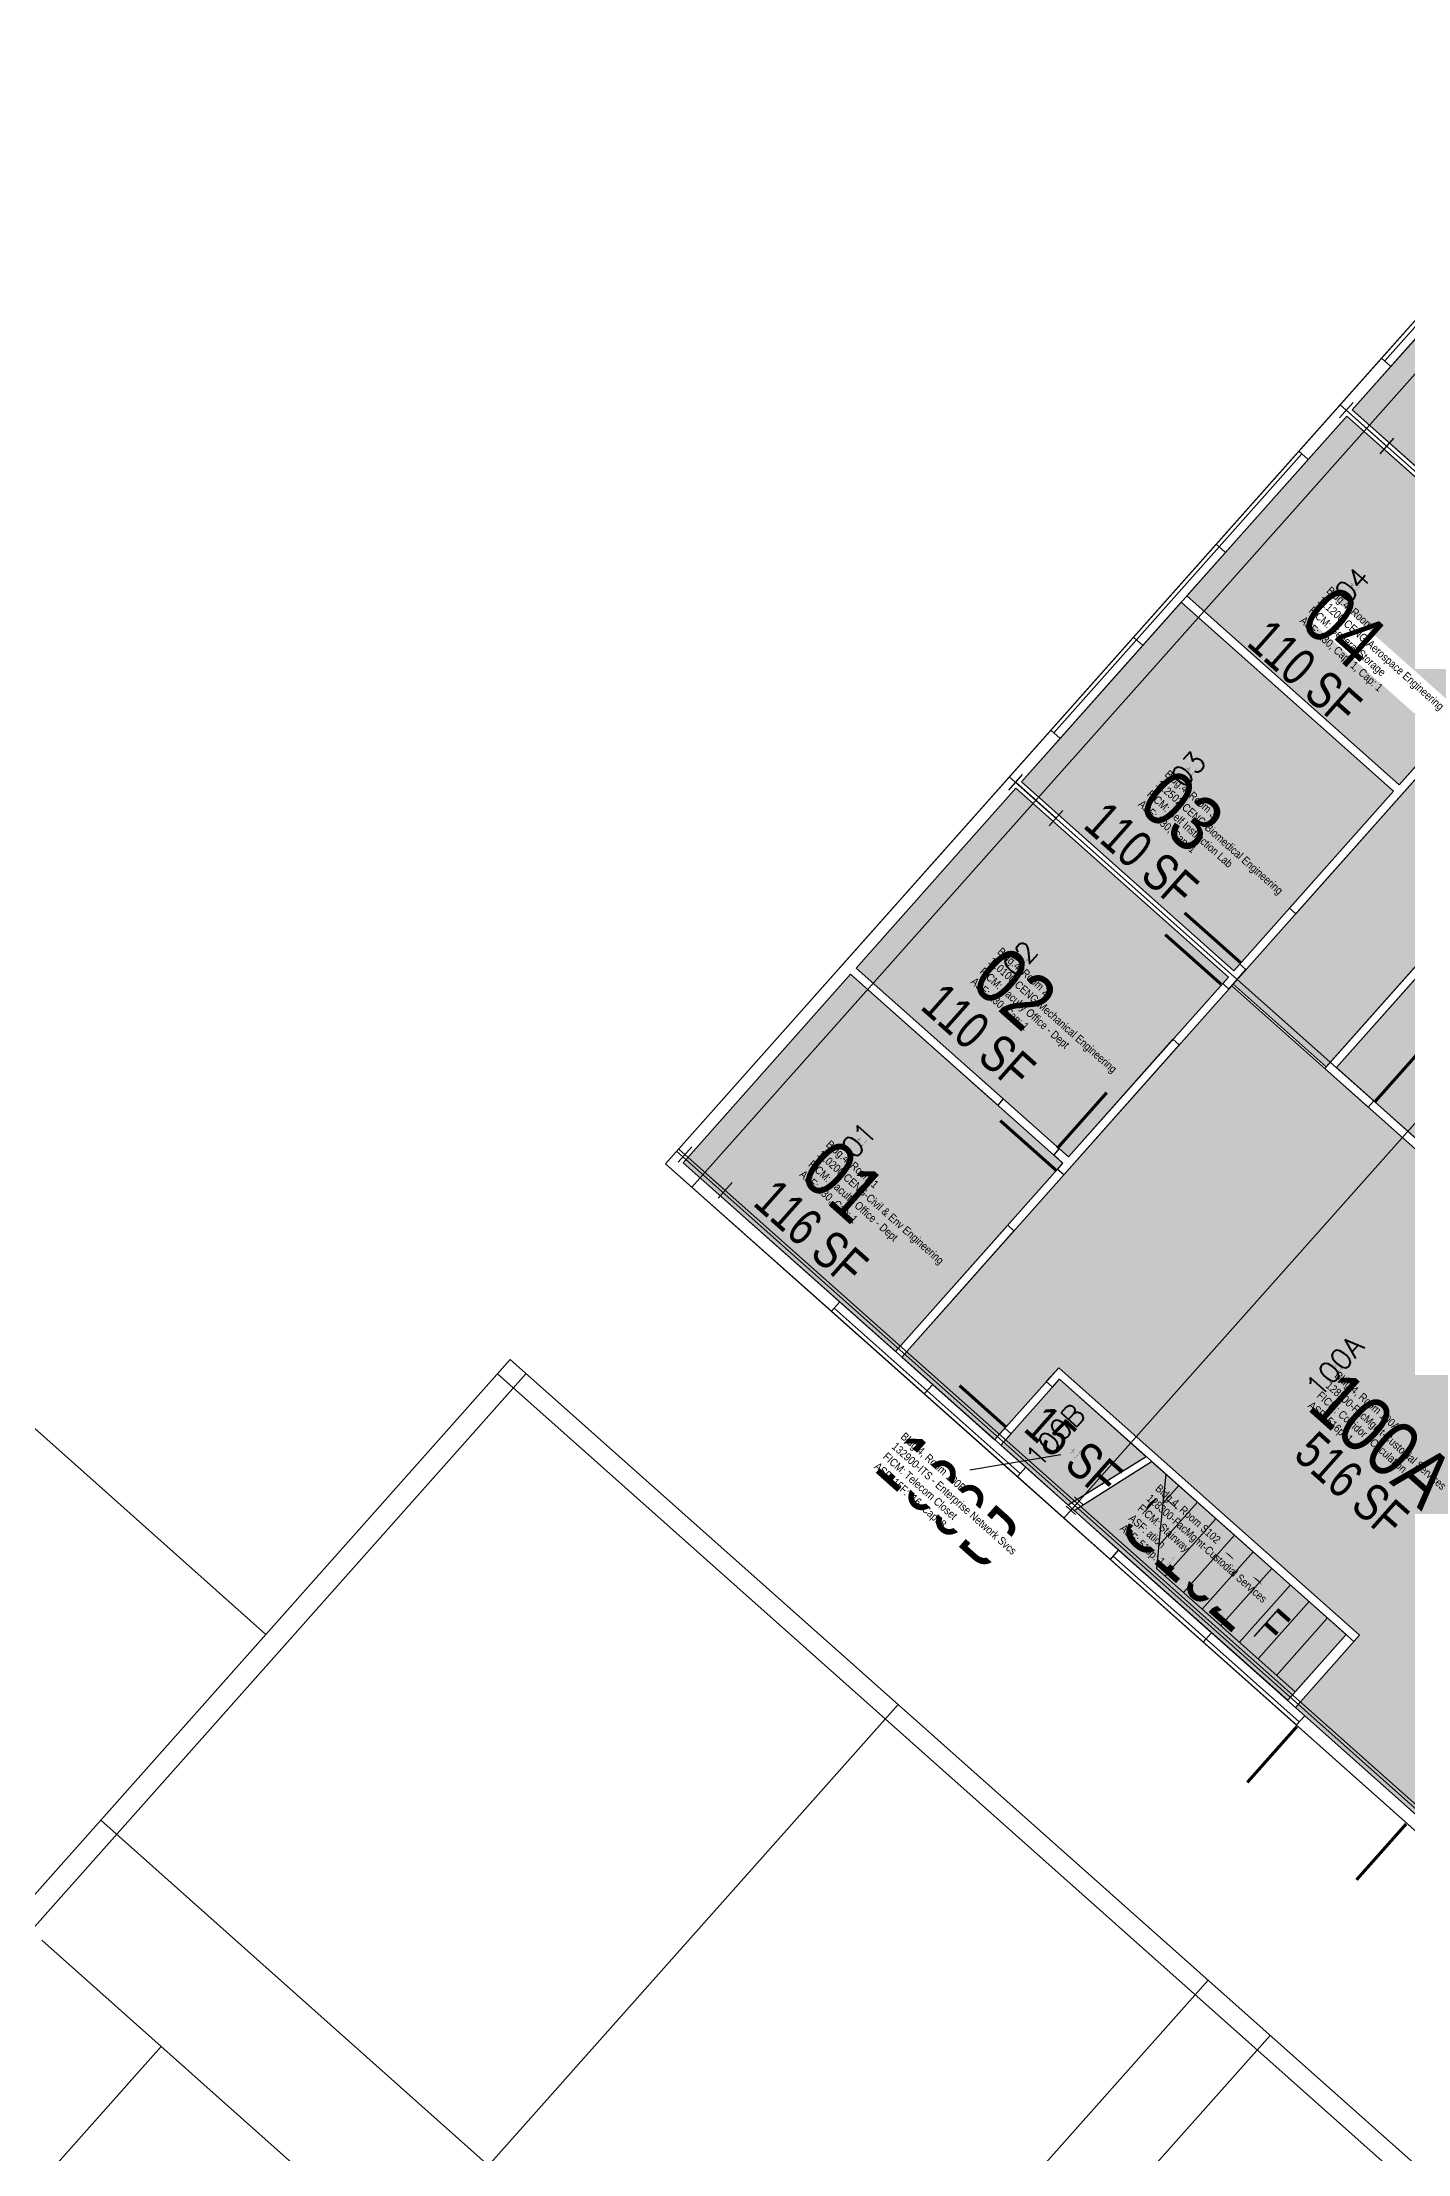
# Model space of a CAD drawing. Header units: inches. Extents: x 69197831 to 69201392, y 27694511 to 27697963.
# Drawn here: x 69199027 to 69199685, y 27696434 to 27697452 of the extents above; entities that cross this region are included whole.
import ezdxf
from ezdxf.enums import TextEntityAlignment as Align

# ---------------------------------------------------------------- set-up
doc = ezdxf.new("R2010")
doc.units = ezdxf.units.IN
doc.header["$LTSCALE"] = 10
doc.header["$MEASUREMENT"] = 0
doc.layers.get('0').update_dxf_attribs({"linetype": 'CONTINUOUS'})
for name, color, linetype in [('A-COLS', 5, 'CONTINUOUS'), ('A-DOOR', 2, 'CONTINUOUS'), ('A-FLOR', 3, 'CONTINUOUS'), ('A-GLAZ', 1, 'CONTINUOUS'), ('A-GRID', 1, 'CONTINUOUS'), ('A-IDEN-CNUM', 7, 'CONTINUOUS'), ('A-IDEN-FNUM', 1, 'CONTINUOUS'), ('A-IDEN-RNUM', 7, 'CONTINUOUS'), ('A-IDEN-SNUM', 4, 'CONTINUOUS'), ('A-IDEN-VNUM', 4, 'CONTINUOUS'), ('A-WALL', 5, 'CONTINUOUS'), ('AREA-ASSIGN', 7, 'CONTINUOUS'), ('AREA-GROSS', 1, 'CONTINUOUS'), ('AREA-TEXT', 3, 'CONTINUOUS'), ('Rooms-Category-Color', 7, 'CONTINUOUS'), ('Rooms-College-Color', 7, 'CONTINUOUS'), ('Rooms-Department-Color', 7, 'CONTINUOUS'), ('Rooms-Division-Color', 7, 'CONTINUOUS'), ('Rooms-Information', 7, 'CONTINUOUS')]:
    doc.layers.add(name, color=color, linetype=linetype)
doc.styles.add('CP_AREA', font='arial.ttf', dxfattribs={"height": 15})
doc.styles.add('CP_ROOMSNUMBER', font='arial.ttf', dxfattribs={"height": 1})
doc.styles.add('CP_ROOMVNUMBER', font='arial.ttf', dxfattribs={"width": 0.85, "height": 0.075})
doc.styles.add('ROOMFNUMBER', font='SIMPLEX', dxfattribs={"height": 0.833333})

# ---------------------------------------------------------------- blocks, each defined once
blk = doc.blocks.new('COLUMN')
for p, q in [((-0.5, -0.5), (-0.5, 0.5)), ((0.5, 0.5), (0.5, -0.5)), ((-0.5, 0), (0.5, 0))]:
    blk.add_line(p, q)

msp = doc.modelspace()

# ---------------------------------------------------------------- hatches: boundary and pattern name
at = {"layer": 'Rooms-Category-Color', "true_color": 0xfa9ba3}
for points in [[(69199760.7, 27697183.7), (69199658.3, 27697274.7), (69199735.4, 27697361.4), (69199837.8, 27697270.4)], [(69199518.8, 27696911.7), (69199438.1, 27696820.9), (69199335.7, 27696911.9), (69199416.5, 27697002.7)]]:
    msp.add_hatch(color=241, dxfattribs=at).paths.add_polyline_path(points)
at = {"layer": 'Rooms-Category-Color', "true_color": 0xe3c5e1}
msp.add_hatch(color=254, dxfattribs=at).paths.add_polyline_path([(69199681, 27697094), (69199578.6, 27697185.1), (69199655.7, 27697271.7), (69199758.1, 27697180.7)])
at = {"layer": 'Rooms-College-Color', "true_color": 0xadadad}
msp.add_hatch(color=253, dxfattribs=at).paths.add_polyline_path([(69199681, 27697094), (69199578.6, 27697185.1), (69199655.7, 27697271.7), (69199758.1, 27697180.7)])
at = {"layer": 'Rooms-Department-Color', "true_color": 0x99d7b2}
for points in [[(69199760.7, 27697183.7), (69199658.3, 27697274.7), (69199735.4, 27697361.4), (69199837.8, 27697270.4)], [(69199681, 27697094), (69199578.6, 27697185.1), (69199655.7, 27697271.7), (69199758.1, 27697180.7)], [(69199518.8, 27696911.7), (69199438.1, 27696820.9), (69199335.7, 27696911.9), (69199416.5, 27697002.7)]]:
    msp.add_hatch(color=253, dxfattribs=at).paths.add_polyline_path(points)
at = {"layer": 'Rooms-Division-Color', "true_color": 0x99d7b2}
for points in [[(69199760.7, 27697183.7), (69199658.3, 27697274.7), (69199735.4, 27697361.4), (69199837.8, 27697270.4)], [(69199681, 27697094), (69199578.6, 27697185.1), (69199655.7, 27697271.7), (69199758.1, 27697180.7)], [(69199518.8, 27696911.7), (69199438.1, 27696820.9), (69199335.7, 27696911.9), (69199416.5, 27697002.7)]]:
    msp.add_hatch(color=253, dxfattribs=at).paths.add_polyline_path(points)

# ---------------------------------------------------------------- linework, layer by layer
at = {"layer": 'A-DOOR', "elevation": 0}
for points in [[(69199595.1, 27696997.9, 1.5, 1.5, 0), (69199568.2, 27697021.8, 0, 0, 0), (69199567.7, 27697021.3, 0, 0, 0.414214), (69199572.8, 27696970.6, 0, 0, 0.414214)], [(69199669.2, 27696941.2, 1.5, 1.5, 0), (69199693.1, 27696968.1, 0, 0, 0), (69199693.7, 27696967.6, 0, 0, -0.414214), (69199694.6, 27696916.7, 0, 0, -0.414214)], [(69199515.5, 27696908.3, 1.5, 1.5, 0), (69199488.6, 27696932.2, 0, 0, 0), (69199488.1, 27696931.7, 0, 0, 0.414214), (69199493.2, 27696881, 0, 0, 0.414214)], [(69199631.6, 27696640.1, 1.5, 1.5, 0), (69199607.7, 27696613.2, 0, 0, 0), (69199608.2, 27696612.7, 0, 0, 0.414214), (69199658.9, 27696617.8, 0, 0, 0.414214)], [(69199684.3, 27696593.2, 1.5, 1.5, 0), (69199660.4, 27696566.3, 0, 0, 0), (69199659.8, 27696566.8, 0, 0, -0.414214), (69199658.9, 27696617.8, 0, 0, -0.414214)]]:
    msp.add_lwpolyline(points, format="xyseb", dxfattribs=at)
at = {"layer": 'A-FLOR'}
msp.add_line((69199630.8, 27696656.9, 0), (69199655.4, 27696684.5, 0), dxfattribs=at)
at = {"layer": 'A-GLAZ'}
for p, q in [((69199672.5, 27697299.6, 0), (69199792.1, 27697434.1, 0)), ((69199674, 27697298.3, 0), (69199793.6, 27697432.8, 0)), ((69199677, 27697295.6, 0), (69199796.6, 27697430.2, 0)), ((69199592.7, 27697210, 0), (69199597.2, 27697206, 0)), ((69199552.9, 27697165.1, 0), (69199557.3, 27697161.1, 0)), ((69199452, 27696800.5, 0), (69199456, 27696804.9, 0)), ((69199631.4, 27696641, 0), (69199635.4, 27696645.4, 0))]:
    msp.add_line(p, q, dxfattribs=at)
at = {"layer": 'A-GRID'}
for p, q in [((69199134.6, 27696684.6, 0), (69198484.7, 27697262.6, 0)), ((69198481.2, 27695949.9, 0), (69199252.4, 27696817.1, 0)), ((69198488.9, 27695943.1, 0), (69199260, 27696810.3, 0)), ((69198668.2, 27695783.6, 0), (69199439.4, 27696650.8, 0)), ((69200146.2, 27695624.4, 0), (69199054.9, 27696595, 0)), ((69199745.4, 27695897.9, 0), (69199026.5, 27696537.2, 0)), ((69198817.7, 27695650.7, 0), (69199588.8, 27696517.9, 0)), ((69198824.9, 27696194.6, 0), (69199084.1, 27696486, 0)), ((69198847.5, 27695624.1, 0), (69199618.7, 27696491.3, 0))]:
    msp.add_line(p, q, dxfattribs=at)
at = {"layer": 'A-IDEN-VNUM'}
msp.add_line((69199474, 27696763.9, 0), (69199517.9, 27696771.2, 0), dxfattribs=at)
at = {"layer": 'A-WALL'}
for p, q in [((69199632.6, 27697254.8), (69199672.5, 27697299.6)), ((69199672.5, 27697299.6), (69199677, 27697295.6)), ((69199677, 27697295.6), (69199658.3, 27697274.7)), ((69199637.1, 27697250.8), (69199655.7, 27697271.7)), ((69199632.6, 27697254.8), (69199637.1, 27697250.8)), ((69199517.5, 27697116.3), (69199498.9, 27697095.4)), ((69199513, 27697120.3), (69199517.5, 27697116.3)), ((69199598.8, 27696995.6), (69199607.1, 27697005)), ((69199604.2, 27697007.6), (69199601.2, 27697004.3)), ((69199607.1, 27697005, 0), (69199604.2, 27697007.6, 0)), ((69199595.9, 27696998.3), (69199598.6, 27697001.3)), ((69199598.8, 27696995.6, 0), (69199595.9, 27696998.3, 0)), ((69199574.9, 27696968.7, 0), (69199571.9, 27696971.4, 0)), ((69199666, 27696938.7), (69199645.1, 27696957.3)), ((69199668.7, 27696941.7), (69199650.7, 27696957.7)), ((69199666, 27696938.7, 0), (69199668.7, 27696941.7, 0)), ((69199517, 27696918.7), (69199514.4, 27696915.7)), ((69199518.8, 27696911.7), (69199514.4, 27696915.7)), ((69199516.2, 27696908.7), (69199518.8, 27696911.7)), ((69199521.5, 27696914.7), (69199517, 27696918.7)), ((69199519.2, 27696906, 0), (69199516.2, 27696908.7, 0)), ((69199495.2, 27696879.1, 0), (69199492.3, 27696881.8, 0)), ((69199407.2, 27696840.3), (69199411.2, 27696844.8)), ((69199510.8, 27696806.4), (69199516.8, 27696813.1)), ((69199513.8, 27696803.7, 0), (69199510.8, 27696806.4, 0)), ((69199513.8, 27696803.7), (69199517.2, 27696807.5)), ((69199659.1, 27696681.2), (69199661.8, 27696684.2)), ((69199635.4, 27696645.4, 0), (69199631.4, 27696641, 0))]:
    msp.add_line(p, q, dxfattribs=at)
at = {"layer": 'AREA-ASSIGN'}
for points in [[(69199650.7, 27696957.7), (69199709, 27696905.8), (69199865.9, 27696766.3), (69199961, 27696873.1), (69200440.7, 27696446.5), (69200524.4, 27696540.5), (69199931.1, 27697068.2), (69199931.1, 27697068.2), (69200010.2, 27697157.2), (69199944.4, 27697215.7), (69199916.5, 27697184.3), (69199880.6, 27697216.2)], [(69199517.2, 27696807.5), (69199559, 27696770.2), (69199521.3, 27696746.9), (69199488.9, 27696775.7)]]:
    msp.add_lwpolyline(points, close=True, dxfattribs=at)

# ---------------------------------------------------------------- block references
at = {"layer": 'A-COLS'}
for p, xscale, yscale, zscale, rotation in [((69199665.2, 27697265.9, 0), 25.99999999813736, 9.999999995133361, 25.99999999813736, 318.3538051004411), ((69199505.8, 27697086.6, 0), 25.99999999813736, 9.999999995133361, 25.99999999813736, 318.3538051004411), ((69199346.3, 27696907.2, 0), 25.99999999813736, 9.999999995133361, 25.99999999813736, 318.3538051004411), ((69199524.6, 27696746.6, 0), 6, 6, 6, 48.35380507581309)]:
    msp.add_blockref('COLUMN', p, dxfattribs=dict(at, xscale=xscale, yscale=yscale, zscale=zscale, rotation=rotation))

# ---------------------------------------------------------------- texts
at = {"layer": 'A-IDEN-CNUM', "style": 'CP_ROOMSNUMBER'}
msp.add_text('CAD #004-A_0100-0B', height=0.36, rotation=48.3538, dxfattribs=at).set_placement((69199525.8, 27696770.9, 0), align=Align.MIDDLE)
at = {"layer": 'A-IDEN-RNUM', "style": 'CP_ROOMSNUMBER'}
for s, p in [('0004-00', (69199658.3, 27697190.4, 0)), ('0003-00', (69199579.3, 27697101.5, 0)), ('0002-00', (69199498.2, 27697010.3, 0)), ('0001-00', (69199420.4, 27696922.9, 0)), ('0100-A0', (69199649.9, 27696813.8, 0)), ('0100-B0', (69199523.6, 27696772.9, 0)), ('S102-00', (69199568.7, 27696721.8, 0))]:
    msp.add_text(s, height=0.36, rotation=318.35, dxfattribs=at).set_placement(p, align=Align.MIDDLE)
at = {"layer": 'A-IDEN-SNUM', "style": 'CP_ROOMSNUMBER'}
for s, p in [('0040000400', (69199658.3, 27697190.4, 0)), ('0040000300', (69199579.3, 27697101.5, 0)), ('0040000200', (69199498.2, 27697010.3, 0)), ('0040000100', (69199420.4, 27696922.9, 0)), ('00400100A0', (69199649.9, 27696813.8, 0)), ('00400100B0', (69199523.6, 27696772.9, 0)), ('0040S10200', (69199568.7, 27696721.8, 0))]:
    msp.add_text(s, height=0.36, rotation=48.3538, dxfattribs=at).set_placement(p, align=Align.MIDDLE)
at = {"layer": 'A-IDEN-VNUM', "style": 'CP_ROOMVNUMBER', "width": 0.85}
for s, p in [('100B', (69199463.7, 27696749.3, 0)), ('S102', (69199582.2, 27696719.5, 0))]:
    msp.add_text(s, height=27, rotation=318.3538, dxfattribs=at).set_placement(p, align=Align.MIDDLE_CENTER)
at = {"layer": 'AREA-TEXT', "style": 'CP_AREA', "width": 0.75}
for s, p in [('110 SF', (69199635.5, 27697148.1, 0)), ('110 SF', (69199556.7, 27697060.3, 0)), ('110 SF', (69199478.2, 27696972.9, 0)), ('116 SF', (69199397.5, 27696878.3, 0)), ('15 SF', (69199524, 27696773, 0)), ('516 SF', (69199658.1, 27696756.7, 0)), ('39 SF', (69199604.6, 27696701.3, 0))]:
    msp.add_text(s, height=18, rotation=318.3538, dxfattribs=at).set_placement(p, align=Align.MIDDLE_CENTER)

# ---------------------------------------------------------------- next in the draw order: texts
at = {"layer": 'Rooms-Information', "char_height": 3.8571, "width": 86.4, "attachment_point": 7, "rotation": 318.3538, "style": 'CP_ROOMVNUMBER', "bg_fill": 3, "box_fill_scale": 0, "bg_fill_color": 256, "bg_fill_true_color": 3254780160, "bg_fill_transparency": 256}
for s, insert in [('Bldg.4, Room 4^M^J111200-CENG-Aerospace Engineering^M^JFICM: General Storage^M^JASF: 130, Cap: 1, Cap: 1', (69199632, 27697171.8, 0)), ('Bldg.4, Room 3^M^J112502-CENG-Biomedical Engineering^M^JFICM: Self Instruction Lab^M^JASF: 130, Cap: 1', (69199554, 27697083.3, 0)), ('Bldg.4, Room 2^M^J110100-CENG-Mechanical Engineering^M^JFICM: Faculty Office - Dept^M^JASF: 130, Cap: 1', (69199473.3, 27696997.8, 0)), ('Bldg.4, Room 1^M^J110200-CENG-Civil & Env Engineering^M^JFICM: Faculty Office - Dept^M^JASF: 130, Cap: 1', (69199390.7, 27696904.9, 0)), ('Bldg.4, Room 100A^M^J128300-FacMgmt-Custodial Services^M^JFICM: Corridor / Circulation^M^JASF: 516p: 1', (69199635.9, 27696793.5, 0)), ('Bldg.4, Room 100B^M^J132900-ITS - Enterprise Network Svcs^M^JFICM: Telecom Closet^M^JASF: 15F:  16, Cap: 8', (69199426.7, 27696764.1, 0)), ('Bldg.4, Room S102^M^J128300-FacMgmt-Custodial Services^M^JFICM: Stairway^M^JASF: ation^M^JASF: 516p: 1', (69199545.2, 27696734.3, 0))]:
    msp.add_mtext(s, dxfattribs=dict(at, insert=insert))

# ---------------------------------------------------------------- next in the draw order: hatches: boundary and pattern name
at = {"layer": 'Rooms-Category-Color', "true_color": 0xadadad}
for points in [[(69200095.7, 27697522.8), (69200080, 27697536.7), (69199600.9, 27696997.9), (69199645.7, 27696958.1), (69200087.6, 27697455), (69200103.3, 27697441), (69200220.3, 27697572.6), (69200175.5, 27697612.4)], [(69199650.7, 27696957.7), (69199709, 27696905.8), (69199865.9, 27696766.3), (69199961, 27696873.1), (69200440.7, 27696446.5), (69200524.4, 27696540.5), (69199931.1, 27697068.2), (69200010.2, 27697157.2), (69199944.4, 27697215.7), (69199916.5, 27697184.3), (69199880.6, 27697216.2)], [(69199516.8, 27696813.1), (69199661.8, 27696684.2), (69199630.9, 27696649.4), (69199701.1, 27696587), (69199860.3, 27696765.9), (69199645.1, 27696957.3), (69199600.2, 27696997.2), (69199441.1, 27696818.2), (69199485.9, 27696778.4)], [(69199517.2, 27696807.5), (69199559, 27696770.2), (69199521.3, 27696746.9), (69199488.9, 27696775.7)], [(69199561.6, 27696767.9), (69199655.4, 27696684.5), (69199627.2, 27696652.8), (69199524.2, 27696744.3)]]:
    msp.add_hatch(color=253, dxfattribs=at).paths.add_polyline_path(points)
at = {"layer": 'Rooms-Category-Color', "true_color": 0xe3f498}
msp.add_hatch(color=61, dxfattribs=at).paths.add_polyline_path([(69199601.2, 27697004.3), (69199498.9, 27697095.4), (69199575.9, 27697182.1), (69199678.3, 27697091)])
at = {"layer": 'Rooms-Category-Color', "true_color": 0xfa9ba3}
msp.add_hatch(color=241, dxfattribs=at).paths.add_polyline_path([(69199419.1, 27697005.7), (69199496.2, 27697092.4), (69199598.6, 27697001.3), (69199521.5, 27696914.7)])
at = {"layer": 'Rooms-College-Color', "true_color": 0xadadad}
for points in [[(69200095.7, 27697522.8), (69200080, 27697536.7), (69199600.9, 27696997.9), (69199645.7, 27696958.1), (69200087.6, 27697455), (69200103.3, 27697441), (69200220.3, 27697572.6), (69200175.5, 27697612.4)], [(69199760.7, 27697183.7), (69199658.3, 27697274.7), (69199735.4, 27697361.4), (69199837.8, 27697270.4)], [(69199650.7, 27696957.7), (69199709, 27696905.8), (69199865.9, 27696766.3), (69199961, 27696873.1), (69200440.7, 27696446.5), (69200524.4, 27696540.5), (69199931.1, 27697068.2), (69200010.2, 27697157.2), (69199944.4, 27697215.7), (69199916.5, 27697184.3), (69199880.6, 27697216.2)], [(69199601.2, 27697004.3), (69199498.9, 27697095.4), (69199575.9, 27697182.1), (69199678.3, 27697091)], [(69199419.1, 27697005.7), (69199496.2, 27697092.4), (69199598.6, 27697001.3), (69199521.5, 27696914.7)], [(69199518.8, 27696911.7), (69199438.1, 27696820.9), (69199335.7, 27696911.9), (69199416.5, 27697002.7)], [(69199516.8, 27696813.1), (69199661.8, 27696684.2), (69199630.9, 27696649.4), (69199701.1, 27696587), (69199860.3, 27696765.9), (69199645.1, 27696957.3), (69199600.2, 27696997.2), (69199441.1, 27696818.2), (69199485.9, 27696778.4)], [(69199517.2, 27696807.5), (69199559, 27696770.2), (69199521.3, 27696746.9), (69199488.9, 27696775.7)], [(69199561.6, 27696767.9), (69199655.4, 27696684.5), (69199627.2, 27696652.8), (69199524.2, 27696744.3)]]:
    msp.add_hatch(color=253, dxfattribs=at).paths.add_polyline_path(points)
at = {"layer": 'Rooms-Department-Color', "true_color": 0xacacac}
for points in [[(69200095.7, 27697522.8), (69200080, 27697536.7), (69199600.9, 27696997.9), (69199645.7, 27696958.1), (69200087.6, 27697455), (69200103.3, 27697441), (69200220.3, 27697572.6), (69200175.5, 27697612.4)], [(69199650.7, 27696957.7), (69199709, 27696905.8), (69199865.9, 27696766.3), (69199961, 27696873.1), (69200440.7, 27696446.5), (69200524.4, 27696540.5), (69199931.1, 27697068.2), (69200010.2, 27697157.2), (69199944.4, 27697215.7), (69199916.5, 27697184.3), (69199880.6, 27697216.2)], [(69199516.8, 27696813.1), (69199661.8, 27696684.2), (69199630.9, 27696649.4), (69199701.1, 27696587), (69199860.3, 27696765.9), (69199645.1, 27696957.3), (69199600.2, 27696997.2), (69199441.1, 27696818.2), (69199485.9, 27696778.4)], [(69199517.2, 27696807.5), (69199559, 27696770.2), (69199521.3, 27696746.9), (69199488.9, 27696775.7)], [(69199561.6, 27696767.9), (69199655.4, 27696684.5), (69199627.2, 27696652.8), (69199524.2, 27696744.3)]]:
    msp.add_hatch(color=253, dxfattribs=at).paths.add_polyline_path(points)
at = {"layer": 'Rooms-Department-Color', "true_color": 0x99d7b2}
for points in [[(69199601.2, 27697004.3), (69199498.9, 27697095.4), (69199575.9, 27697182.1), (69199678.3, 27697091)], [(69199419.1, 27697005.7), (69199496.2, 27697092.4), (69199598.6, 27697001.3), (69199521.5, 27696914.7)]]:
    msp.add_hatch(color=253, dxfattribs=at).paths.add_polyline_path(points)
at = {"layer": 'Rooms-Division-Color', "true_color": 0xadadad}
for points in [[(69200095.7, 27697522.8), (69200080, 27697536.7), (69199600.9, 27696997.9), (69199645.7, 27696958.1), (69200087.6, 27697455), (69200103.3, 27697441), (69200220.3, 27697572.6), (69200175.5, 27697612.4)], [(69199650.7, 27696957.7), (69199709, 27696905.8), (69199865.9, 27696766.3), (69199961, 27696873.1), (69200440.7, 27696446.5), (69200524.4, 27696540.5), (69199931.1, 27697068.2), (69200010.2, 27697157.2), (69199944.4, 27697215.7), (69199916.5, 27697184.3), (69199880.6, 27697216.2)], [(69199516.8, 27696813.1), (69199661.8, 27696684.2), (69199630.9, 27696649.4), (69199701.1, 27696587), (69199860.3, 27696765.9), (69199645.1, 27696957.3), (69199600.2, 27696997.2), (69199441.1, 27696818.2), (69199485.9, 27696778.4)], [(69199517.2, 27696807.5), (69199559, 27696770.2), (69199521.3, 27696746.9), (69199488.9, 27696775.7)], [(69199561.6, 27696767.9), (69199655.4, 27696684.5), (69199627.2, 27696652.8), (69199524.2, 27696744.3)]]:
    msp.add_hatch(color=253, dxfattribs=at).paths.add_polyline_path(points)
at = {"layer": 'Rooms-Division-Color', "true_color": 0x99d7b2}
for points in [[(69199601.2, 27697004.3), (69199498.9, 27697095.4), (69199575.9, 27697182.1), (69199678.3, 27697091)], [(69199419.1, 27697005.7), (69199496.2, 27697092.4), (69199598.6, 27697001.3), (69199521.5, 27696914.7)]]:
    msp.add_hatch(color=253, dxfattribs=at).paths.add_polyline_path(points)

# ---------------------------------------------------------------- next in the draw order: linework, layer by layer
at = {"layer": 'A-DOOR', "elevation": 0}
for points in [[(69199604.4, 27697008.4, 1.5, 1.5, 0), (69199577.5, 27697032.3, 0, 0, 0), (69199578, 27697032.9, 0, 0, -0.414214), (69199629, 27697033.7, 0, 0, -0.414214)], [(69199491.4, 27696784.5, 1.5, 1.5, 0), (69199469, 27696804.5, 0, 0, 0), (69199468.5, 27696803.9, 0, 0, -0.414214), (69199510.8, 27696806.4, 0, 0, -0.414214)]]:
    msp.add_lwpolyline(points, format="xyseb", dxfattribs=at)
at = {"layer": 'A-DOOR'}
msp.add_lwpolyline([(69199516.1, 27696918.8, 1.5, 1.5, 0), (69199540, 27696945.7, 0, 0, 0), (69199539.5, 27696946.2, 0, 0, 0.414214), (69199488.8, 27696941.1, 0, 0, 0.414214)], format="xyseb", dxfattribs=at)
at = {"layer": 'A-FLOR'}
for p, q in [((69199568.4, 27696761.9, 0), (69199564, 27696716.3, 0)), ((69199565.1, 27696727.4, 0), (69199583.7, 27696748.3, 0)), ((69199567, 27696747.7, 0), (69199574.7, 27696756.3, 0)), ((69199568, 27696712.7, 0), (69199592.6, 27696740.3, 0)), ((69199577, 27696704.7, 0), (69199601.6, 27696732.4, 0)), ((69199586, 27696696.7, 0), (69199610.6, 27696724.4, 0)), ((69199564, 27696716.3, 0), (69199630.8, 27696656.9, 0)), ((69199594.9, 27696688.8, 0), (69199619.5, 27696716.4, 0)), ((69199603.9, 27696680.8, 0), (69199628.5, 27696708.4, 0)), ((69199612.9, 27696672.8, 0), (69199637.5, 27696700.5, 0)), ((69199621.8, 27696664.8, 0), (69199646.4, 27696692.5, 0))]:
    msp.add_line(p, q, dxfattribs=at)
at = {"layer": 'A-GLAZ'}
for p, q in [((69199513, 27697120.3, 0), (69199632.6, 27697254.8, 0)), ((69199514.5, 27697119, 0), (69199634.1, 27697253.5, 0)), ((69199517.5, 27697116.3, 0), (69199637.1, 27697250.8, 0)), ((69199496.9, 27696760.6, 0), (69199407.2, 27696840.3, 0)), ((69199498.2, 27696762.1, 0), (69199408.5, 27696841.8, 0)), ((69199500.9, 27696765.1, 0), (69199411.2, 27696844.8, 0)), ((69199631.4, 27696641, 0), (69199541.7, 27696720.7, 0)), ((69199632.7, 27696642.5, 0), (69199543, 27696722.2, 0)), ((69199635.4, 27696645.4, 0), (69199545.7, 27696725.2, 0)), ((69199586.5, 27696680.8, 0), (69199590.5, 27696685.3, 0))]:
    msp.add_line(p, q, dxfattribs=at)
at = {"layer": 'A-GRID'}
for p, q in [((69199327.2, 27696911.4, 0), (69200137.3, 27697822.3, 0)), ((69199340, 27696900.1, 0), (69200150, 27697811, 0)), ((69199519.3, 27696740.6, 0), (69200329.4, 27697651.6, 0)), ((69200754, 27696297.7, 0), (69199652.5, 27697277.2, 0)), ((69200594.5, 27696118.4, 0), (69199493, 27697097.9, 0)), ((69200428.7, 27695931.9, 0), (69199327.2, 27696911.4, 0)), ((69200434, 27695937.9, 0), (69199332.6, 27696917.4, 0)), ((69200435, 27695939, 0), (69199333.6, 27696918.5, 0)), ((69200337.6, 27695839.6, 0), (69199246.2, 27696810.2, 0)), ((69200336.1, 27695853.4, 0), (69199252.4, 27696817.1, 0))]:
    msp.add_line(p, q, dxfattribs=at)
at = {"layer": 'A-WALL'}
for p, q in [((69199645.1, 27696957.3), (69200087.6, 27697455)), ((69199758.1, 27697180.7), (69199655.7, 27697271.7)), ((69199760.7, 27697183.7), (69199658.3, 27697274.7)), ((69199650.7, 27696957.7), (69199880.6, 27697216.2)), ((69199681, 27697094), (69199578.6, 27697185.1)), ((69199678.3, 27697091), (69199575.9, 27697182.1)), ((69199631.1, 27697031.9), (69199734.4, 27697148.1)), ((69199731.4, 27697150.7), (69199681, 27697094)), ((69199327.2, 27696911.4), (69199513, 27697120.3)), ((69199601.2, 27697004.3), (69199498.9, 27697095.4)), ((69199419.1, 27697005.7), (69199496.2, 27697092.4)), ((69199598.6, 27697001.3), (69199496.2, 27697092.4)), ((69199678.3, 27697091), (69199628.1, 27697034.5)), ((69199631.1, 27697031.9, 0), (69199628.1, 27697034.5, 0)), ((69199335.7, 27696911.9), (69199416.5, 27697002.7)), ((69199487.4, 27696939.6), (69199416.5, 27697002.7)), ((69199490.1, 27696942.6), (69199419.1, 27697005.7)), ((69199571.9, 27696971.4), (69199521.5, 27696914.7)), ((69199519.2, 27696906), (69199574.9, 27696968.7)), ((69199490.1, 27696942.6), (69199487.4, 27696939.6)), ((69199407.2, 27696840.3), (69199327.2, 27696911.4)), ((69199411.2, 27696844.8), (69199335.7, 27696911.9)), ((69199438.1, 27696820.9), (69199492.3, 27696881.8)), ((69199441.1, 27696818.2), (69199495.2, 27696879.1)), ((69199516.8, 27696813.1), (69199661.8, 27696684.2)), ((69199517.2, 27696807.5), (69199659.1, 27696681.2)), ((69199485.9, 27696778.4), (69199490.9, 27696784)), ((69199488.9, 27696775.7), (69199493.9, 27696781.3)), ((69199493.9, 27696781.3, 0), (69199490.9, 27696784, 0)), ((69199496.9, 27696760.6), (69199500.9, 27696765.1)), ((69199541.7, 27696720.7), (69199496.9, 27696760.6)), ((69199545.7, 27696725.2), (69199500.9, 27696765.1)), ((69199541.7, 27696720.7), (69199545.7, 27696725.2))]:
    msp.add_line(p, q, dxfattribs=at)
at = {"layer": 'AREA-ASSIGN'}
for points in [[(69200095.7, 27697522.8), (69200080, 27697536.7), (69199600.9, 27696997.9), (69199645.7, 27696958.1), (69200087.6, 27697455), (69200103.3, 27697441), (69200220.3, 27697572.6), (69200175.5, 27697612.4)], [(69199760.7, 27697183.7), (69199658.3, 27697274.7), (69199735.4, 27697361.4), (69199837.8, 27697270.4)], [(69199681, 27697094), (69199578.6, 27697185.1), (69199655.7, 27697271.7), (69199758.1, 27697180.7)], [(69199601.2, 27697004.3), (69199498.9, 27697095.4), (69199575.9, 27697182.1), (69199678.3, 27697091)], [(69199419.1, 27697005.7), (69199496.2, 27697092.4), (69199598.6, 27697001.3), (69199521.5, 27696914.7)], [(69199518.8, 27696911.7), (69199438.1, 27696820.9), (69199335.7, 27696911.9), (69199416.5, 27697002.7)], [(69199516.8, 27696813.1), (69199661.8, 27696684.2), (69199630.9, 27696649.4), (69199701.1, 27696587), (69199860.3, 27696765.9), (69199645.1, 27696957.3), (69199600.2, 27696997.2), (69199441.1, 27696818.2), (69199485.9, 27696778.4)], [(69199561.6, 27696767.9), (69199655.4, 27696684.5), (69199627.2, 27696652.8), (69199524.2, 27696744.3)]]:
    msp.add_lwpolyline(points, close=True, dxfattribs=at)
at = {"layer": 'AREA-GROSS'}
msp.add_lwpolyline([(69201239.4, 27696843.6), (69200428.7, 27695931.9), (69199327.2, 27696911.4), (69200138, 27697823.1)], close=True, dxfattribs=at)

# ---------------------------------------------------------------- next in the draw order: texts
at = {"layer": 'A-IDEN-CNUM', "style": 'CP_ROOMSNUMBER'}
for s, p in [('CAD #004-A_0004-00', (69199660.6, 27697188.4, 0)), ('CAD #004-A_0003-00', (69199581.5, 27697099.5, 0)), ('CAD #004-A_0002-00', (69199500.4, 27697008.3, 0)), ('CAD #004-A_0001-00', (69199422.7, 27696920.9, 0)), ('CAD #004-A_0100-0A', (69199652.2, 27696811.8, 0)), ('CAD #004-A_S102-00', (69199570.9, 27696719.8, 0))]:
    msp.add_text(s, height=0.36, rotation=48.3538, dxfattribs=at).set_placement(p, align=Align.MIDDLE)
at = {"layer": 'A-IDEN-FNUM', "style": 'ROOMFNUMBER'}
for s, p in [('04', (69199658.3, 27697190.4, 0)), ('03', (69199579.3, 27697101.5, 0)), ('02', (69199498.2, 27697010.3, 0)), ('01', (69199420.4, 27696922.9, 0)), ('100A', (69199649.9, 27696813.8, 0)), ('100B', (69199515.1, 27696780.5, 0))]:
    msp.add_text(s, height=9.96, rotation=48.3538, dxfattribs=at).set_placement(p, align=Align.MIDDLE)
at = {"layer": 'A-IDEN-VNUM', "style": 'CP_ROOMVNUMBER', "width": 0.85}
for s, p in [('04', (69199654.2, 27697170, 0)), ('03', (69199576.3, 27697081.5, 0)), ('02', (69199495.6, 27696996, 0)), ('01', (69199413, 27696903.1, 0)), ('100A', (69199672.8, 27696778.7, 0))]:
    msp.add_text(s, height=27, rotation=318.3538, dxfattribs=at).set_placement(p, align=Align.MIDDLE_CENTER)

doc.saveas('drawing.dxf')
